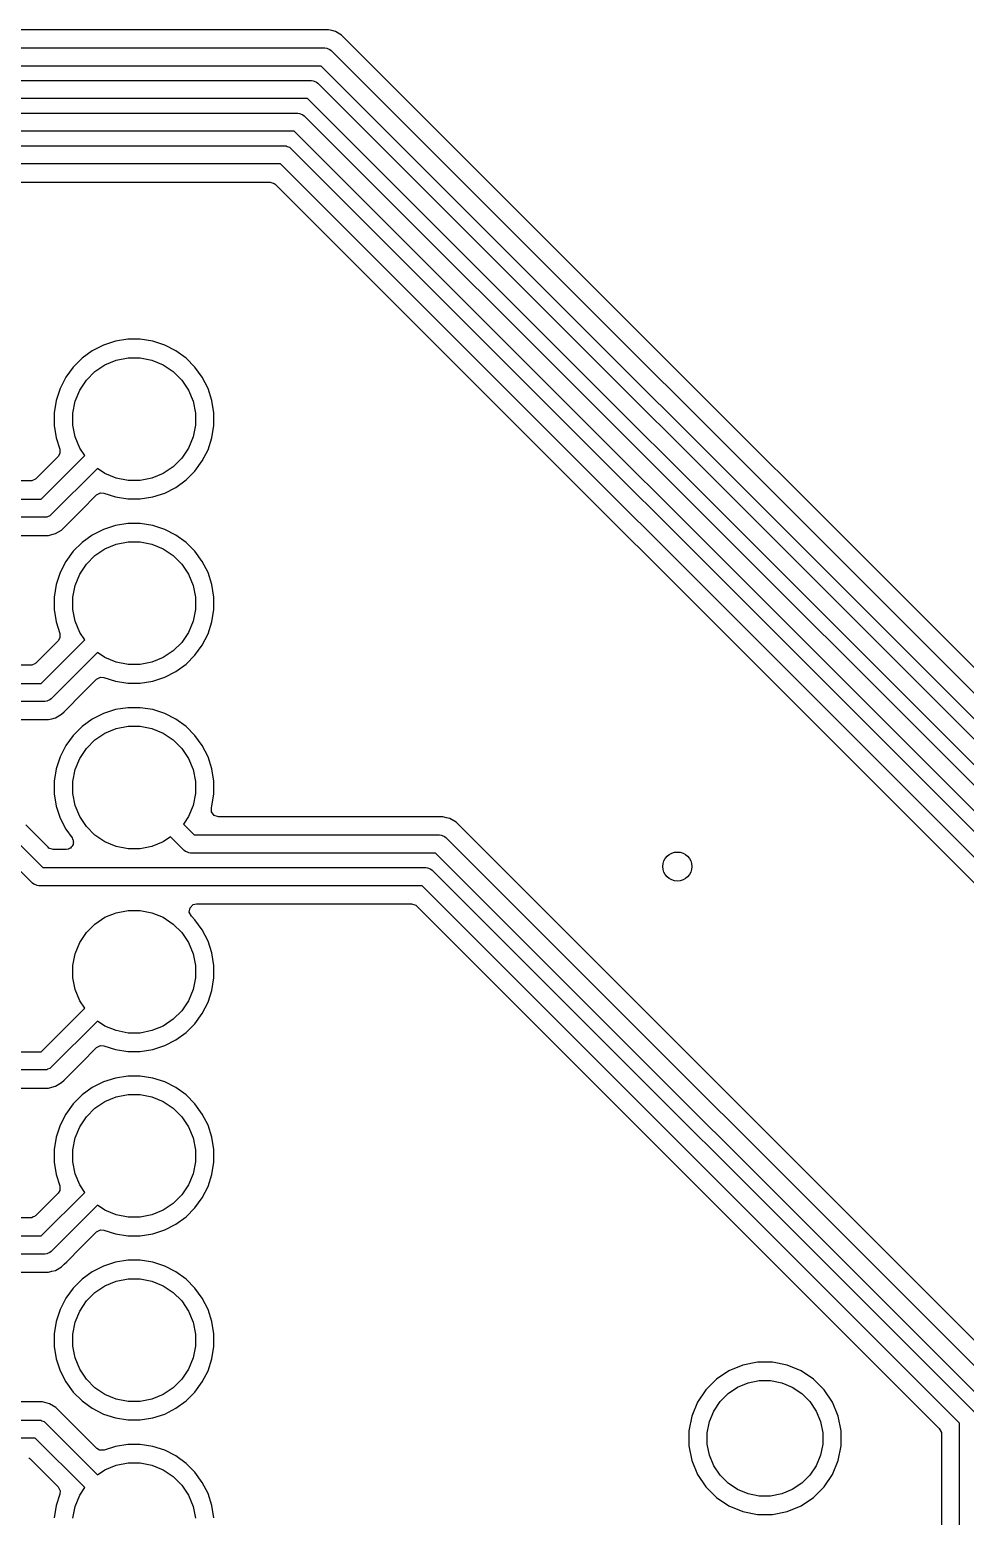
# Model space of a CAD drawing. Extents: x 0 to 130, y -140 to 0.
# Drawn here: x 43.57 to 56.47, y -69.96 to -49.46 of the extents above; entities that cross this region are included whole.
import ezdxf

# ---------------------------------------------------------------- set-up
doc = ezdxf.new("R2010")
doc.units = 0
doc.layers.add('BLACK', color=7, linetype='CONTINUOUS')

msp = doc.modelspace()

# ---------------------------------------------------------------- linework, layer by layer
at = {"layer": 'BLACK', "linetype": 'CONTINUOUS'}
for p, q in [((47.690623, -49.4605), (8.06104, -49.4605)), ((47.690624, -49.4605), (47.690623, -49.4605)), ((47.690626, -49.4605), (47.690624, -49.4605)), ((47.738372, -49.473294), (47.690626, -49.4605)), ((47.738373, -49.473294), (47.738372, -49.473294)), ((47.786122, -49.486088), (47.738373, -49.473294)), ((47.786129, -49.486091), (47.786122, -49.486088)), ((47.871751, -49.535525), (47.786129, -49.486091)), ((47.871751, -49.535526), (47.871751, -49.535525)), ((51.13361, -52.797385), (47.871751, -49.535526)), ((8.011604, -49.711), (47.641188, -49.711)), ((47.641188, -49.711), (47.665574, -49.713402)), ((47.665574, -49.713402), (47.665575, -49.713402)), ((47.665575, -49.713402), (47.678772, -49.718868)), ((47.678772, -49.718868), (47.710634, -49.732066)), ((47.710634, -49.732066), (47.710639, -49.732071)), ((47.710639, -49.732071), (47.729576, -49.747612)), ((47.729576, -49.747612), (61.916965, -63.935)), ((47.589412, -49.961), (8.063381, -49.961)), ((61.7768, -64.148389), (47.589412, -49.961)), ((8.198, -50.161), (47.454792, -50.161)), ((47.454792, -50.161), (47.479178, -50.163402)), ((47.479178, -50.163402), (47.479179, -50.163402)), ((47.479179, -50.163402), (47.492376, -50.168868)), ((47.492376, -50.168868), (47.524238, -50.182066)), ((47.524238, -50.182066), (47.524243, -50.182071)), ((47.524243, -50.182071), (47.54318, -50.197612)), ((47.54318, -50.197612), (61.730569, -64.385)), ((47.403016, -50.411), (8.249776, -50.411)), ((61.590404, -64.598389), (47.403016, -50.411)), ((10.542, -50.611), (47.268396, -50.611)), ((47.268396, -50.611), (47.292782, -50.613402)), ((47.292782, -50.613402), (47.292783, -50.613402)), ((47.292783, -50.613402), (47.30598, -50.618868)), ((47.30598, -50.618868), (47.337842, -50.632066)), ((47.337842, -50.632066), (47.337847, -50.632071)), ((47.337847, -50.632071), (47.356784, -50.647612)), ((47.356784, -50.647612), (57.954388, -61.245215)), ((47.21662, -50.861), (10.593776, -50.861)), ((57.741, -61.38538), (47.21662, -50.861)), ((28.38, -51.061), (47.082, -51.061)), ((47.082, -51.061), (47.106386, -51.063402)), ((47.106386, -51.063402), (47.106387, -51.063402)), ((47.106387, -51.063402), (47.119584, -51.068868)), ((47.119584, -51.068868), (47.151446, -51.082066)), ((47.151446, -51.082066), (47.151451, -51.082071)), ((47.151451, -51.082071), (47.170388, -51.097612)), ((47.170388, -51.097612), (57.504388, -61.431612)), ((47.030224, -51.311), (28.431776, -51.311)), ((57.291, -61.571776), (47.030224, -51.311)), ((28.576545, -51.5615), (46.885455, -51.5615)), ((46.885455, -51.5615), (46.943646, -51.580407)), ((46.943646, -51.580407), (46.955459, -51.590496)), ((46.955459, -51.590496), (57.011504, -61.646541)), ((56.596275, -58.260049), (51.13361, -52.797385)), ((44.433214, -53.888766), (44.293073, -53.990585)), ((44.587558, -53.810125), (44.433214, -53.888766)), ((44.587561, -53.810123), (44.587558, -53.810125)), ((44.752293, -53.756598), (44.587561, -53.810123)), ((44.752297, -53.756597), (44.752293, -53.756598)), ((44.923386, -53.7295), (44.752297, -53.756597)), ((44.923389, -53.7295), (44.923386, -53.7295)), ((45.096611, -53.7295), (44.923389, -53.7295)), ((45.096614, -53.7295), (45.096611, -53.7295)), ((45.267702, -53.756597), (45.096614, -53.7295)), ((45.267706, -53.756598), (45.267702, -53.756597)), ((45.432438, -53.810123), (45.267706, -53.756598)), ((45.432441, -53.810125), (45.432438, -53.810123)), ((45.586785, -53.888766), (45.432441, -53.810125)), ((45.586787, -53.888767), (45.586785, -53.888766)), ((45.586788, -53.888768), (45.586787, -53.888767)), ((45.726928, -53.990586), (45.586788, -53.888768)), ((44.170585, -54.113073), (44.068766, -54.253214)), ((44.293073, -53.990585), (44.170585, -54.113073)), ((44.470766, -54.172941), (44.609313, -54.080367)), ((44.609313, -54.080367), (44.763258, -54.016601)), ((44.763258, -54.016601), (44.926685, -53.984093)), ((44.926685, -53.984093), (45.093315, -53.984093)), ((45.093315, -53.984093), (45.256742, -54.016601)), ((45.256742, -54.016601), (45.410687, -54.080367)), ((45.410687, -54.080367), (45.549234, -54.172941)), ((45.849414, -54.113072), (45.726928, -53.990586)), ((45.951232, -54.253212), (45.849414, -54.113072)), ((44.068766, -54.253214), (43.990125, -54.407558)), ((44.260367, -54.429313), (44.352941, -54.290766)), ((44.352941, -54.290766), (44.470766, -54.172941)), ((45.549234, -54.172941), (45.667059, -54.290766)), ((45.667059, -54.290766), (45.759633, -54.429313)), ((46.029873, -54.407555), (45.951232, -54.253212)), ((43.990123, -54.407561), (43.936598, -54.572293)), ((43.990125, -54.407558), (43.990123, -54.407561)), ((44.196601, -54.583258), (44.260367, -54.429313)), ((45.759633, -54.429313), (45.823399, -54.583258)), ((46.029873, -54.407557), (46.029873, -54.407555)), ((46.029874, -54.407558), (46.029873, -54.407557)), ((46.029876, -54.407561), (46.029874, -54.407558)), ((46.083401, -54.572293), (46.029876, -54.407561)), ((43.936597, -54.572297), (43.9095, -54.743385)), ((43.936598, -54.572293), (43.936597, -54.572297)), ((44.164093, -54.746685), (44.196601, -54.583258)), ((45.823399, -54.583258), (45.855907, -54.746685)), ((46.083402, -54.572297), (46.083401, -54.572293)), ((46.1105, -54.743385), (46.083402, -54.572297)), ((43.9095, -54.743385), (43.9095, -54.916614)), ((43.9095, -54.916614), (43.936597, -55.087702)), ((44.164093, -54.913315), (44.164093, -54.746685)), ((44.196601, -55.076742), (44.164093, -54.913315)), ((45.855907, -54.913315), (45.823399, -55.076742)), ((45.855907, -54.746685), (45.855907, -54.913315)), ((46.083402, -55.087702), (46.1105, -54.916614)), ((46.1105, -54.916614), (46.1105, -54.743385)), ((43.936597, -55.087702), (43.936598, -55.087706)), ((43.936598, -55.087706), (43.98766, -55.244855)), ((44.260367, -55.230687), (44.196601, -55.076742)), ((45.823399, -55.076742), (45.759633, -55.230687)), ((46.029876, -55.252438), (46.083401, -55.087706)), ((46.083401, -55.087706), (46.083402, -55.087702)), ((43.96351, -55.345451), (43.65446, -55.654503)), ((43.729224, -55.934), (44.329328, -55.333895)), ((43.987661, -55.30604), (43.96351, -55.345451)), ((43.98766, -55.244855), (43.987661, -55.30604)), ((44.329328, -55.333895), (44.260367, -55.230687)), ((45.759633, -55.230687), (45.667059, -55.369234)), ((45.951232, -55.406788), (46.029873, -55.252445)), ((46.029873, -55.252445), (46.029874, -55.25244)), ((46.029874, -55.25244), (46.029876, -55.252438)), ((44.506104, -55.510671), (43.869388, -56.147388)), ((44.609313, -55.579633), (44.506104, -55.510671)), ((45.549234, -55.487059), (45.410687, -55.579633)), ((45.667059, -55.369234), (45.549234, -55.487059)), ((45.726928, -55.669414), (45.849414, -55.546928)), ((45.849414, -55.546928), (45.951232, -55.406788)), ((43.584456, -55.6835), (43.404487, -55.6835)), ((43.599943, -55.682281), (43.584456, -55.6835)), ((43.620596, -55.671757), (43.599943, -55.682281)), ((43.642647, -55.664593), (43.620596, -55.671757)), ((43.647343, -55.658129), (43.642647, -55.664593)), ((43.65446, -55.654503), (43.647343, -55.658129)), ((44.763258, -55.643399), (44.609313, -55.579633)), ((44.926685, -55.675907), (44.763258, -55.643399)), ((45.093315, -55.675907), (44.926685, -55.675907)), ((45.256742, -55.643399), (45.093315, -55.675907)), ((45.410687, -55.579633), (45.256742, -55.643399)), ((45.586788, -55.771232), (45.726928, -55.669414)), ((41.929299, -55.934), (43.729224, -55.934)), ((44.277606, -56.09343), (44.494547, -55.876488)), ((44.494547, -55.876488), (44.549062, -55.848712)), ((44.549062, -55.848712), (44.595142, -55.852339)), ((44.595142, -55.852339), (44.752293, -55.903401)), ((44.752293, -55.903401), (44.752297, -55.903402)), ((44.752297, -55.903402), (44.923386, -55.9305)), ((44.923386, -55.9305), (44.923389, -55.9305)), ((44.923389, -55.9305), (45.096614, -55.9305)), ((45.096614, -55.9305), (45.267702, -55.903402)), ((45.267702, -55.903402), (45.267706, -55.903401)), ((45.267706, -55.903401), (45.432438, -55.849876)), ((45.432438, -55.849876), (45.43244, -55.849874)), ((45.43244, -55.849874), (45.432445, -55.849873)), ((45.432445, -55.849873), (45.586788, -55.771232)), ((43.850446, -56.162934), (43.818584, -56.176131)), ((43.850451, -56.162928), (43.850446, -56.162934)), ((43.869388, -56.147388), (43.850451, -56.162928)), ((44.081476, -56.289562), (44.277606, -56.09343)), ((43.781, -56.184), (41.981076, -56.184)), ((43.805386, -56.181598), (43.781, -56.184)), ((43.805387, -56.181598), (43.805386, -56.181598)), ((43.818584, -56.176131), (43.805387, -56.181598)), ((43.925938, -56.40891), (44.011562, -56.359475)), ((44.011562, -56.359475), (44.063723, -56.307314)), ((44.063723, -56.307314), (44.081476, -56.289562)), ((44.587558, -56.350125), (44.433214, -56.428766)), ((44.587561, -56.350123), (44.587558, -56.350125)), ((44.752293, -56.296598), (44.587561, -56.350123)), ((44.752297, -56.296597), (44.752293, -56.296598)), ((44.923386, -56.2695), (44.752297, -56.296597)), ((44.923389, -56.2695), (44.923386, -56.2695)), ((45.096611, -56.2695), (44.923389, -56.2695)), ((45.096614, -56.2695), (45.096611, -56.2695)), ((45.267702, -56.296597), (45.096614, -56.2695)), ((45.267706, -56.296598), (45.267702, -56.296597)), ((45.432438, -56.350123), (45.267706, -56.296598)), ((45.432441, -56.350125), (45.432438, -56.350123)), ((45.586785, -56.428766), (45.432441, -56.350125)), ((43.329849, -56.4345), (43.830436, -56.4345)), ((43.830436, -56.4345), (43.878186, -56.421705)), ((43.878186, -56.421705), (43.878187, -56.421705)), ((43.878187, -56.421705), (43.925934, -56.408911)), ((43.925933, -56.408911), (43.925938, -56.40891)), ((43.925934, -56.408911), (43.925933, -56.408911)), ((44.293073, -56.530585), (44.170585, -56.653073)), ((44.433214, -56.428766), (44.293073, -56.530585)), ((44.609313, -56.620367), (44.763258, -56.556601)), ((44.763258, -56.556601), (44.926685, -56.524093)), ((44.926685, -56.524093), (45.093315, -56.524093)), ((45.093315, -56.524093), (45.256742, -56.556601)), ((45.256742, -56.556601), (45.410687, -56.620367)), ((45.586787, -56.428767), (45.586785, -56.428766)), ((45.586788, -56.428768), (45.586787, -56.428767)), ((45.726928, -56.530586), (45.586788, -56.428768)), ((45.849414, -56.653072), (45.726928, -56.530586)), ((44.170585, -56.653073), (44.068766, -56.793214)), ((44.352941, -56.830766), (44.470766, -56.712941)), ((44.470766, -56.712941), (44.609313, -56.620367)), ((45.410687, -56.620367), (45.549234, -56.712941)), ((45.549234, -56.712941), (45.667059, -56.830766)), ((45.951232, -56.793212), (45.849414, -56.653072)), ((43.990123, -56.947561), (43.936598, -57.112293)), ((43.990125, -56.947558), (43.990123, -56.947561)), ((44.068766, -56.793214), (43.990125, -56.947558)), ((44.196601, -57.123258), (44.260367, -56.969313)), ((44.260367, -56.969313), (44.352941, -56.830766)), ((45.667059, -56.830766), (45.759633, -56.969313)), ((45.759633, -56.969313), (45.823399, -57.123258)), ((46.029873, -56.947555), (45.951232, -56.793212)), ((46.029873, -56.947557), (46.029873, -56.947555)), ((46.029874, -56.947558), (46.029873, -56.947557)), ((46.029876, -56.947561), (46.029874, -56.947558)), ((46.083401, -57.112293), (46.029876, -56.947561)), ((43.936597, -57.112297), (43.9095, -57.283385)), ((43.936598, -57.112293), (43.936597, -57.112297)), ((44.164093, -57.286685), (44.196601, -57.123258)), ((45.823399, -57.123258), (45.855907, -57.286685)), ((46.083402, -57.112297), (46.083401, -57.112293)), ((46.1105, -57.283385), (46.083402, -57.112297)), ((43.9095, -57.283385), (43.9095, -57.456614)), ((44.164093, -57.453315), (44.164093, -57.286685)), ((45.855907, -57.286685), (45.855907, -57.453315)), ((46.1105, -57.456614), (46.1105, -57.283385)), ((43.9095, -57.456614), (43.936597, -57.627702)), ((44.196601, -57.616742), (44.164093, -57.453315)), ((45.855907, -57.453315), (45.823399, -57.616742)), ((46.083402, -57.627702), (46.1105, -57.456614)), ((43.936597, -57.627702), (43.936598, -57.627706)), ((43.936598, -57.627706), (43.98766, -57.784855)), ((43.98766, -57.784855), (43.987661, -57.84604)), ((44.260367, -57.770687), (44.196601, -57.616742)), ((44.329328, -57.873895), (44.260367, -57.770687)), ((45.759633, -57.770687), (45.667059, -57.909234)), ((45.823399, -57.616742), (45.759633, -57.770687)), ((45.951232, -57.946788), (46.029873, -57.792445)), ((46.029873, -57.792445), (46.029874, -57.79244)), ((46.029874, -57.79244), (46.029876, -57.792438)), ((46.029876, -57.792438), (46.083401, -57.627706)), ((46.083401, -57.627706), (46.083402, -57.627702)), ((43.96351, -57.885451), (43.65446, -58.194503)), ((43.729224, -58.474), (44.329328, -57.873895)), ((43.987661, -57.84604), (43.96351, -57.885451)), ((45.667059, -57.909234), (45.549234, -58.027059)), ((45.849414, -58.086928), (45.951232, -57.946788)), ((43.620596, -58.211757), (43.599943, -58.222281)), ((43.642647, -58.204593), (43.620596, -58.211757)), ((43.647343, -58.198129), (43.642647, -58.204593)), ((43.65446, -58.194503), (43.647343, -58.198129)), ((44.506104, -58.050671), (43.869388, -58.687388)), ((44.609313, -58.119633), (44.506104, -58.050671)), ((44.763258, -58.183399), (44.609313, -58.119633)), ((44.926685, -58.215907), (44.763258, -58.183399)), ((45.093315, -58.215907), (44.926685, -58.215907)), ((45.256742, -58.183399), (45.093315, -58.215907)), ((45.410687, -58.119633), (45.256742, -58.183399)), ((45.549234, -58.027059), (45.410687, -58.119633)), ((45.586788, -58.311232), (45.726928, -58.209414)), ((45.726928, -58.209414), (45.849414, -58.086928)), ((43.584456, -58.2235), (43.404487, -58.2235)), ((43.599943, -58.222281), (43.584456, -58.2235)), ((44.277606, -58.63343), (44.494547, -58.416488)), ((44.494547, -58.416488), (44.549062, -58.388712)), ((44.549062, -58.388712), (44.595142, -58.392339)), ((44.595142, -58.392339), (44.752293, -58.443401)), ((45.267706, -58.443401), (45.432438, -58.389876)), ((45.432438, -58.389876), (45.43244, -58.389874)), ((45.43244, -58.389874), (45.432445, -58.389873)), ((45.432445, -58.389873), (45.586788, -58.311232)), ((40.662091, -58.474), (43.729224, -58.474)), ((44.752293, -58.443401), (44.752297, -58.443402)), ((44.752297, -58.443402), (44.923386, -58.4705)), ((44.923386, -58.4705), (44.923389, -58.4705)), ((44.923389, -58.4705), (45.096614, -58.4705)), ((45.096614, -58.4705), (45.267702, -58.443402)), ((45.267702, -58.443402), (45.267706, -58.443401)), ((43.781, -58.724), (40.713868, -58.724)), ((43.805386, -58.721598), (43.781, -58.724)), ((43.805387, -58.721598), (43.805386, -58.721598)), ((43.818584, -58.716131), (43.805387, -58.721598)), ((43.850446, -58.702934), (43.818584, -58.716131)), ((43.850451, -58.702928), (43.850446, -58.702934)), ((43.869388, -58.687388), (43.850451, -58.702928)), ((44.046518, -58.864518), (44.081476, -58.829562)), ((44.081476, -58.829562), (44.277606, -58.63343)), ((44.923386, -58.8095), (44.752297, -58.836597)), ((44.923389, -58.8095), (44.923386, -58.8095)), ((45.096611, -58.8095), (44.923389, -58.8095)), ((45.096614, -58.8095), (45.096611, -58.8095)), ((45.267702, -58.836597), (45.096614, -58.8095)), ((43.329849, -58.9745), (43.830436, -58.9745)), ((43.830436, -58.9745), (43.878186, -58.961705)), ((43.878186, -58.961705), (43.878187, -58.961705)), ((43.878187, -58.961705), (43.925934, -58.948911)), ((43.925933, -58.948911), (43.925938, -58.94891)), ((43.925934, -58.948911), (43.925933, -58.948911)), ((43.925938, -58.94891), (44.011562, -58.899475)), ((44.011562, -58.899475), (44.046518, -58.864518)), ((44.433214, -58.968766), (44.293073, -59.070585)), ((44.587558, -58.890125), (44.433214, -58.968766)), ((44.587561, -58.890123), (44.587558, -58.890125)), ((44.752293, -58.836598), (44.587561, -58.890123)), ((44.752297, -58.836597), (44.752293, -58.836598)), ((45.267706, -58.836598), (45.267702, -58.836597)), ((45.432438, -58.890123), (45.267706, -58.836598)), ((45.432441, -58.890125), (45.432438, -58.890123)), ((45.586785, -58.968766), (45.432441, -58.890125)), ((45.586787, -58.968767), (45.586785, -58.968766)), ((45.586788, -58.968768), (45.586787, -58.968767)), ((45.726928, -59.070586), (45.586788, -58.968768)), ((44.170585, -59.193073), (44.068766, -59.333214)), ((44.293073, -59.070585), (44.170585, -59.193073)), ((44.470766, -59.252941), (44.609313, -59.160367)), ((44.609313, -59.160367), (44.763258, -59.096601)), ((44.763258, -59.096601), (44.926685, -59.064093)), ((44.926685, -59.064093), (45.093315, -59.064093)), ((45.093315, -59.064093), (45.256742, -59.096601)), ((45.256742, -59.096601), (45.410687, -59.160367)), ((45.410687, -59.160367), (45.549234, -59.252941)), ((45.849414, -59.193072), (45.726928, -59.070586)), ((45.951232, -59.333212), (45.849414, -59.193072)), ((44.068766, -59.333214), (43.990125, -59.487558)), ((44.260367, -59.509313), (44.352941, -59.370766)), ((44.352941, -59.370766), (44.470766, -59.252941)), ((45.549234, -59.252941), (45.667059, -59.370766)), ((45.667059, -59.370766), (45.759633, -59.509313)), ((46.029873, -59.487555), (45.951232, -59.333212)), ((43.936597, -59.652297), (43.9095, -59.823385)), ((43.936598, -59.652293), (43.936597, -59.652297)), ((43.990123, -59.487561), (43.936598, -59.652293)), ((43.990125, -59.487558), (43.990123, -59.487561)), ((44.196601, -59.663258), (44.260367, -59.509313)), ((45.759633, -59.509313), (45.823399, -59.663258)), ((46.029873, -59.487557), (46.029873, -59.487555)), ((46.029874, -59.487558), (46.029873, -59.487557)), ((46.029876, -59.487561), (46.029874, -59.487558)), ((46.083401, -59.652293), (46.029876, -59.487561)), ((46.083402, -59.652297), (46.083401, -59.652293)), ((46.1105, -59.823385), (46.083402, -59.652297)), ((43.9095, -59.823385), (43.9095, -59.996614)), ((44.164093, -59.826685), (44.196601, -59.663258)), ((44.164093, -59.993315), (44.164093, -59.826685)), ((45.823399, -59.663258), (45.855907, -59.826685)), ((45.855907, -59.826685), (45.855907, -59.993315)), ((46.1105, -59.996614), (46.1105, -59.823385)), ((43.9095, -59.996614), (43.936597, -60.167702)), ((44.196601, -60.156742), (44.164093, -59.993315)), ((45.855907, -59.993315), (45.823399, -60.156742)), ((46.083402, -60.167702), (46.1105, -59.996614)), ((43.936597, -60.167702), (43.936598, -60.167706)), ((43.936598, -60.167706), (43.990123, -60.332438)), ((44.260367, -60.310687), (44.196601, -60.156742)), ((45.823399, -60.156742), (45.759633, -60.310687)), ((46.078136, -60.245093), (46.078136, -60.183907)), ((46.078136, -60.183907), (46.078137, -60.183907)), ((46.1141, -60.294593), (46.078136, -60.245093)), ((46.078137, -60.183907), (46.083402, -60.167702)), ((43.150671, -60.413895), (43.750777, -61.014)), ((43.825541, -60.734504), (43.516489, -60.425452)), ((43.990123, -60.332438), (43.990125, -60.332441)), ((43.990125, -60.332441), (43.990126, -60.332444)), ((43.990126, -60.332444), (43.990127, -60.332445)), ((43.990127, -60.332445), (44.068768, -60.486788)), ((44.352941, -60.449234), (44.260367, -60.310687)), ((44.470766, -60.567059), (44.352941, -60.449234)), ((45.759633, -60.310687), (45.690671, -60.413894)), ((45.690671, -60.413894), (45.840777, -60.564)), ((46.172291, -60.3135), (46.1141, -60.294593)), ((49.268435, -60.3135), (46.172291, -60.3135)), ((49.268436, -60.3135), (49.268435, -60.3135)), ((49.268438, -60.3135), (49.268436, -60.3135)), ((49.316184, -60.326294), (49.268438, -60.3135)), ((49.316185, -60.326294), (49.316184, -60.326294)), ((49.363934, -60.339088), (49.316185, -60.326294)), ((49.363941, -60.339091), (49.363934, -60.339088)), ((49.449563, -60.388525), (49.363941, -60.339091)), ((49.449563, -60.388526), (49.449563, -60.388525)), ((56.871496, -67.810459), (49.449563, -60.388526)), ((43.610611, -61.227388), (42.973895, -60.590671)), ((44.068768, -60.486788), (44.155606, -60.60631)), ((44.155606, -60.60631), (44.160451, -60.621221)), ((44.160451, -60.621221), (44.169668, -60.633907)), ((44.169668, -60.633907), (44.169668, -60.649588)), ((44.169668, -60.649588), (44.174513, -60.6645)), ((44.174513, -60.6645), (44.169668, -60.679411)), ((44.609313, -60.659633), (44.470766, -60.567059)), ((44.763258, -60.723399), (44.609313, -60.659633)), ((45.410687, -60.659633), (45.256742, -60.723399)), ((45.513894, -60.590671), (45.410687, -60.659633)), ((45.700611, -60.777388), (45.513894, -60.590671)), ((45.840777, -60.564), (49.219, -60.564)), ((49.219, -60.564), (49.243386, -60.566402)), ((49.243386, -60.566402), (49.243387, -60.566402)), ((49.243387, -60.566402), (49.256584, -60.571868)), ((49.256584, -60.571868), (49.288446, -60.585066)), ((49.288446, -60.585066), (49.288451, -60.585071)), ((49.288451, -60.585071), (49.307388, -60.600612)), ((49.307388, -60.600612), (57.054388, -68.347611)), ((43.837354, -60.744593), (43.825541, -60.734504)), ((43.895545, -60.7635), (43.837354, -60.744593)), ((44.075513, -60.7635), (43.895545, -60.7635)), ((44.106106, -60.758655), (44.075513, -60.7635)), ((44.118791, -60.749438), (44.106106, -60.758655)), ((44.133704, -60.744593), (44.118791, -60.749438)), ((44.14292, -60.731907), (44.133704, -60.744593)), ((44.155606, -60.722691), (44.14292, -60.731907)), ((44.160451, -60.707778), (44.155606, -60.722691)), ((44.169668, -60.695093), (44.160451, -60.707778)), ((44.169668, -60.679411), (44.169668, -60.695093)), ((44.926685, -60.755907), (44.763258, -60.723399)), ((45.093315, -60.755907), (44.926685, -60.755907)), ((45.256742, -60.723399), (45.093315, -60.755907)), ((45.719553, -60.792933), (45.700611, -60.777388)), ((45.719554, -60.792934), (45.719553, -60.792933)), ((45.745949, -60.803866), (45.719554, -60.792934)), ((45.764613, -60.811598), (45.745949, -60.803866)), ((45.764614, -60.811598), (45.764613, -60.811598)), ((45.789, -60.814), (45.764614, -60.811598)), ((49.167224, -60.814), (45.789, -60.814)), ((56.841, -68.487776), (49.167224, -60.814)), ((43.750777, -61.014), (49.032604, -61.014)), ((49.032604, -61.014), (49.05699, -61.016402)), ((49.05699, -61.016402), (49.056991, -61.016402)), ((49.056991, -61.016402), (49.070188, -61.021868)), ((49.070188, -61.021868), (49.10205, -61.035066)), ((49.10205, -61.035066), (49.102055, -61.035071)), ((49.102055, -61.035071), (49.120992, -61.050612)), ((49.120992, -61.050612), (56.604388, -68.534008)), ((43.629553, -61.242933), (43.610611, -61.227388)), ((43.629554, -61.242934), (43.629553, -61.242933)), ((43.655949, -61.253866), (43.629554, -61.242934)), ((43.674613, -61.261598), (43.655949, -61.253866)), ((43.674614, -61.261598), (43.674613, -61.261598)), ((43.699, -61.264), (43.674614, -61.261598)), ((48.980828, -61.264), (43.699, -61.264)), ((56.391, -68.674172), (48.980828, -61.264)), ((44.470766, -61.792941), (44.609313, -61.700367)), ((44.609313, -61.700367), (44.763258, -61.636601)), ((44.763258, -61.636601), (44.926685, -61.604093)), ((44.926685, -61.604093), (45.093315, -61.604093)), ((45.093315, -61.604093), (45.256742, -61.636601)), ((45.256742, -61.636601), (45.410687, -61.700367)), ((45.410687, -61.700367), (45.549234, -61.792941)), ((45.772068, -61.628987), (45.781639, -61.568555)), ((45.799843, -61.683501), (45.772068, -61.628987)), ((45.781639, -61.568555), (45.824904, -61.52529)), ((45.849414, -61.733072), (45.799843, -61.683501)), ((45.824904, -61.52529), (45.869849, -61.5145)), ((45.869849, -61.5145), (48.836059, -61.5145)), ((48.836059, -61.5145), (48.89425, -61.533407)), ((48.89425, -61.533407), (48.906063, -61.543496)), ((48.906063, -61.543496), (56.111504, -68.748937)), ((44.352941, -61.910766), (44.470766, -61.792941)), ((45.549234, -61.792941), (45.667059, -61.910766)), ((45.951232, -61.873212), (45.849414, -61.733072)), ((46.029873, -62.027555), (45.951232, -61.873212)), ((44.196601, -62.203258), (44.260367, -62.049313)), ((44.260367, -62.049313), (44.352941, -61.910766)), ((45.667059, -61.910766), (45.759633, -62.049313)), ((45.759633, -62.049313), (45.823399, -62.203258)), ((46.029873, -62.027557), (46.029873, -62.027555)), ((46.029874, -62.027558), (46.029873, -62.027557)), ((46.029876, -62.027561), (46.029874, -62.027558)), ((46.083401, -62.192293), (46.029876, -62.027561)), ((44.164093, -62.366685), (44.196601, -62.203258)), ((45.823399, -62.203258), (45.855907, -62.366685)), ((46.083402, -62.192297), (46.083401, -62.192293)), ((46.1105, -62.363385), (46.083402, -62.192297)), ((44.164093, -62.533315), (44.164093, -62.366685)), ((45.855907, -62.366685), (45.855907, -62.533315)), ((46.1105, -62.536614), (46.1105, -62.363385)), ((44.196601, -62.696742), (44.164093, -62.533315)), ((44.260367, -62.850687), (44.196601, -62.696742)), ((45.823399, -62.696742), (45.759633, -62.850687)), ((45.855907, -62.533315), (45.823399, -62.696742)), ((46.029876, -62.872438), (46.083401, -62.707706)), ((46.083401, -62.707706), (46.083402, -62.707702)), ((46.083402, -62.707702), (46.1105, -62.536614)), ((44.329328, -62.953895), (44.260367, -62.850687)), ((45.759633, -62.850687), (45.667059, -62.989234)), ((45.951232, -63.026788), (46.029873, -62.872445)), ((46.029873, -62.872445), (46.029874, -62.87244)), ((46.029874, -62.87244), (46.029876, -62.872438)), ((43.729224, -63.554), (44.329328, -62.953895)), ((44.506104, -63.130671), (43.869388, -63.767388)), ((44.609313, -63.199633), (44.506104, -63.130671)), ((45.549234, -63.107059), (45.410687, -63.199633)), ((45.667059, -62.989234), (45.549234, -63.107059)), ((45.849414, -63.166928), (45.951232, -63.026788)), ((44.763258, -63.263399), (44.609313, -63.199633)), ((44.926685, -63.295907), (44.763258, -63.263399)), ((45.093315, -63.295907), (44.926685, -63.295907)), ((45.256742, -63.263399), (45.093315, -63.295907)), ((45.410687, -63.199633), (45.256742, -63.263399)), ((45.586788, -63.391232), (45.726928, -63.289414)), ((45.726928, -63.289414), (45.849414, -63.166928)), ((44.280949, -63.710088), (44.494547, -63.496488)), ((44.494547, -63.496488), (44.549062, -63.468712)), ((44.549062, -63.468712), (44.595142, -63.472339)), ((44.595142, -63.472339), (44.752293, -63.523401)), ((44.752293, -63.523401), (44.752297, -63.523402)), ((44.752297, -63.523402), (44.923386, -63.5505)), ((45.096614, -63.5505), (45.267702, -63.523402)), ((45.267702, -63.523402), (45.267706, -63.523401)), ((45.267706, -63.523401), (45.432438, -63.469876)), ((45.432438, -63.469876), (45.43244, -63.469874)), ((45.43244, -63.469874), (45.432445, -63.469873)), ((45.432445, -63.469873), (45.586788, -63.391232)), ((36.854883, -63.554), (43.729224, -63.554)), ((44.081476, -63.909562), (44.280949, -63.710088)), ((44.923386, -63.5505), (44.923389, -63.5505)), ((44.923389, -63.5505), (45.096614, -63.5505)), ((43.781, -63.804), (36.90666, -63.804)), ((43.805386, -63.801598), (43.781, -63.804)), ((43.805387, -63.801598), (43.805386, -63.801598)), ((43.818584, -63.796131), (43.805387, -63.801598)), ((43.850446, -63.782934), (43.818584, -63.796131)), ((43.850451, -63.782928), (43.850446, -63.782934)), ((43.869388, -63.767388), (43.850451, -63.782928)), ((44.011562, -63.979475), (44.046518, -63.944518)), ((44.046518, -63.944518), (44.081476, -63.909562)), ((44.752293, -63.916598), (44.587561, -63.970123)), ((44.752297, -63.916597), (44.752293, -63.916598)), ((44.923386, -63.8895), (44.752297, -63.916597)), ((44.923389, -63.8895), (44.923386, -63.8895)), ((45.096611, -63.8895), (44.923389, -63.8895)), ((45.096614, -63.8895), (45.096611, -63.8895)), ((45.267702, -63.916597), (45.096614, -63.8895)), ((45.267706, -63.916598), (45.267702, -63.916597)), ((45.432438, -63.970123), (45.267706, -63.916598)), ((43.329849, -64.0545), (43.830436, -64.0545)), ((43.830436, -64.0545), (43.878186, -64.041705)), ((43.878186, -64.041705), (43.878187, -64.041705)), ((43.878187, -64.041705), (43.925934, -64.028911)), ((43.925933, -64.028911), (43.925938, -64.02891)), ((43.925934, -64.028911), (43.925933, -64.028911)), ((43.925938, -64.02891), (44.011562, -63.979475)), ((44.293073, -64.150585), (44.170585, -64.273073)), ((44.433214, -64.048766), (44.293073, -64.150585)), ((44.587558, -63.970125), (44.433214, -64.048766)), ((44.587561, -63.970123), (44.587558, -63.970125)), ((44.763258, -64.176601), (44.926685, -64.144093)), ((44.926685, -64.144093), (45.093315, -64.144093)), ((45.093315, -64.144093), (45.256742, -64.176601)), ((45.432441, -63.970125), (45.432438, -63.970123)), ((45.586785, -64.048766), (45.432441, -63.970125)), ((45.586787, -64.048767), (45.586785, -64.048766)), ((45.586788, -64.048768), (45.586787, -64.048767)), ((45.726928, -64.150586), (45.586788, -64.048768)), ((45.849414, -64.273072), (45.726928, -64.150586)), ((44.170585, -64.273073), (44.068766, -64.413214)), ((44.352941, -64.450766), (44.470766, -64.332941)), ((44.470766, -64.332941), (44.609313, -64.240367)), ((44.609313, -64.240367), (44.763258, -64.176601)), ((45.256742, -64.176601), (45.410687, -64.240367)), ((45.410687, -64.240367), (45.549234, -64.332941)), ((45.549234, -64.332941), (45.667059, -64.450766)), ((45.951232, -64.413212), (45.849414, -64.273072)), ((43.990123, -64.567561), (43.936598, -64.732293)), ((43.990125, -64.567558), (43.990123, -64.567561)), ((44.068766, -64.413214), (43.990125, -64.567558)), ((44.260367, -64.589313), (44.352941, -64.450766)), ((45.667059, -64.450766), (45.759633, -64.589313)), ((46.029873, -64.567555), (45.951232, -64.413212)), ((46.029873, -64.567557), (46.029873, -64.567555)), ((46.029874, -64.567558), (46.029873, -64.567557)), ((46.029876, -64.567561), (46.029874, -64.567558)), ((46.083401, -64.732293), (46.029876, -64.567561)), ((43.936597, -64.732297), (43.9095, -64.903385)), ((43.936598, -64.732293), (43.936597, -64.732297)), ((44.164093, -64.906685), (44.196601, -64.743258)), ((44.196601, -64.743258), (44.260367, -64.589313)), ((45.759633, -64.589313), (45.823399, -64.743258)), ((45.823399, -64.743258), (45.855907, -64.906685)), ((46.083402, -64.732297), (46.083401, -64.732293)), ((46.1105, -64.903385), (46.083402, -64.732297)), ((43.9095, -64.903385), (43.9095, -65.076614)), ((44.164093, -65.073315), (44.164093, -64.906685)), ((45.855907, -64.906685), (45.855907, -65.073315)), ((46.1105, -65.076614), (46.1105, -64.903385)), ((43.9095, -65.076614), (43.936597, -65.247702)), ((44.196601, -65.236742), (44.164093, -65.073315)), ((45.855907, -65.073315), (45.823399, -65.236742)), ((46.083402, -65.247702), (46.1105, -65.076614)), ((43.936597, -65.247702), (43.936598, -65.247706)), ((43.936598, -65.247706), (43.98766, -65.404855)), ((44.260367, -65.390687), (44.196601, -65.236742)), ((44.329328, -65.493895), (44.260367, -65.390687)), ((45.759633, -65.390687), (45.667059, -65.529234)), ((45.823399, -65.236742), (45.759633, -65.390687)), ((46.029876, -65.412438), (46.083401, -65.247706)), ((46.083401, -65.247706), (46.083402, -65.247702)), ((43.96351, -65.505451), (43.65446, -65.814503)), ((43.729224, -66.094), (44.329328, -65.493895)), ((43.987661, -65.46604), (43.96351, -65.505451)), ((43.98766, -65.404855), (43.987661, -65.46604)), ((45.667059, -65.529234), (45.549234, -65.647059)), ((45.849414, -65.706928), (45.951232, -65.566788)), ((45.951232, -65.566788), (46.029873, -65.412445)), ((46.029873, -65.412445), (46.029874, -65.41244)), ((46.029874, -65.41244), (46.029876, -65.412438)), ((44.506104, -65.670671), (43.869388, -66.307388)), ((44.609313, -65.739633), (44.506104, -65.670671)), ((44.763258, -65.803399), (44.609313, -65.739633)), ((45.410687, -65.739633), (45.256742, -65.803399)), ((45.549234, -65.647059), (45.410687, -65.739633)), ((45.726928, -65.829414), (45.849414, -65.706928)), ((43.584456, -65.8435), (43.404487, -65.8435)), ((43.599943, -65.842281), (43.584456, -65.8435)), ((43.620596, -65.831757), (43.599943, -65.842281)), ((43.642647, -65.824593), (43.620596, -65.831757)), ((43.647343, -65.818129), (43.642647, -65.824593)), ((43.65446, -65.814503), (43.647343, -65.818129)), ((44.926685, -65.835907), (44.763258, -65.803399)), ((45.093315, -65.835907), (44.926685, -65.835907)), ((45.256742, -65.803399), (45.093315, -65.835907)), ((45.432445, -66.009873), (45.586788, -65.931232)), ((45.586788, -65.931232), (45.726928, -65.829414)), ((35.587675, -66.094), (43.729224, -66.094)), ((44.277606, -66.25343), (44.494547, -66.036488)), ((44.494547, -66.036488), (44.549062, -66.008712)), ((44.549062, -66.008712), (44.595142, -66.012339)), ((44.595142, -66.012339), (44.752293, -66.063401)), ((44.752293, -66.063401), (44.752297, -66.063402)), ((44.752297, -66.063402), (44.923386, -66.0905)), ((44.923386, -66.0905), (44.923389, -66.0905)), ((44.923389, -66.0905), (45.096614, -66.0905)), ((45.096614, -66.0905), (45.267702, -66.063402)), ((45.267702, -66.063402), (45.267706, -66.063401)), ((45.267706, -66.063401), (45.432438, -66.009876)), ((45.432438, -66.009876), (45.43244, -66.009874)), ((45.43244, -66.009874), (45.432445, -66.009873)), ((43.781, -66.344), (35.639452, -66.344)), ((43.805386, -66.341598), (43.781, -66.344)), ((43.805387, -66.341598), (43.805386, -66.341598)), ((43.818584, -66.336131), (43.805387, -66.341598)), ((43.850446, -66.322934), (43.818584, -66.336131)), ((43.850451, -66.322928), (43.850446, -66.322934)), ((43.869388, -66.307388), (43.850451, -66.322928)), ((44.081476, -66.449562), (44.277606, -66.25343)), ((43.329849, -66.5945), (43.830436, -66.5945)), ((43.830436, -66.5945), (43.878186, -66.581705)), ((43.878186, -66.581705), (43.878187, -66.581705)), ((43.878187, -66.581705), (43.925934, -66.568911)), ((43.925933, -66.568911), (43.925938, -66.56891)), ((43.925934, -66.568911), (43.925933, -66.568911)), ((43.925938, -66.56891), (44.011562, -66.519475)), ((44.011562, -66.519475), (44.046518, -66.484518)), ((44.046518, -66.484518), (44.081476, -66.449562)), ((44.433214, -66.588766), (44.293073, -66.690585)), ((44.587558, -66.510125), (44.433214, -66.588766)), ((44.587561, -66.510123), (44.587558, -66.510125)), ((44.752293, -66.456598), (44.587561, -66.510123)), ((44.752297, -66.456597), (44.752293, -66.456598)), ((44.923386, -66.4295), (44.752297, -66.456597)), ((44.923389, -66.4295), (44.923386, -66.4295)), ((45.096611, -66.4295), (44.923389, -66.4295)), ((45.096614, -66.4295), (45.096611, -66.4295)), ((45.267702, -66.456597), (45.096614, -66.4295)), ((45.267706, -66.456598), (45.267702, -66.456597)), ((45.432438, -66.510123), (45.267706, -66.456598)), ((45.432441, -66.510125), (45.432438, -66.510123)), ((45.586785, -66.588766), (45.432441, -66.510125)), ((45.586787, -66.588767), (45.586785, -66.588766)), ((45.586788, -66.588768), (45.586787, -66.588767)), ((45.726928, -66.690586), (45.586788, -66.588768)), ((44.170585, -66.813073), (44.068766, -66.953214)), ((44.293073, -66.690585), (44.170585, -66.813073)), ((44.470766, -66.872941), (44.609313, -66.780367)), ((44.609313, -66.780367), (44.763258, -66.716601)), ((44.763258, -66.716601), (44.926685, -66.684093)), ((44.926685, -66.684093), (45.093315, -66.684093)), ((45.093315, -66.684093), (45.256742, -66.716601)), ((45.256742, -66.716601), (45.410687, -66.780367)), ((45.410687, -66.780367), (45.549234, -66.872941)), ((45.849414, -66.813072), (45.726928, -66.690586)), ((45.951232, -66.953212), (45.849414, -66.813072)), ((44.068766, -66.953214), (43.990125, -67.107558)), ((44.260367, -67.129313), (44.352941, -66.990766)), ((44.352941, -66.990766), (44.470766, -66.872941)), ((45.549234, -66.872941), (45.667059, -66.990766)), ((45.667059, -66.990766), (45.759633, -67.129313)), ((46.029873, -67.107555), (45.951232, -66.953212)), ((43.990123, -67.107561), (43.936598, -67.272293)), ((43.990125, -67.107558), (43.990123, -67.107561)), ((44.196601, -67.283258), (44.260367, -67.129313)), ((45.759633, -67.129313), (45.823399, -67.283258)), ((46.029873, -67.107557), (46.029873, -67.107555)), ((46.029874, -67.107558), (46.029873, -67.107557)), ((46.029876, -67.107561), (46.029874, -67.107558)), ((46.083401, -67.272293), (46.029876, -67.107561)), ((43.936597, -67.272297), (43.9095, -67.443385)), ((43.936598, -67.272293), (43.936597, -67.272297)), ((44.164093, -67.446685), (44.196601, -67.283258)), ((45.823399, -67.283258), (45.855907, -67.446685)), ((46.083402, -67.272297), (46.083401, -67.272293)), ((46.1105, -67.443385), (46.083402, -67.272297)), ((43.9095, -67.443385), (43.9095, -67.616614)), ((43.9095, -67.616614), (43.936597, -67.787702)), ((44.164093, -67.613315), (44.164093, -67.446685)), ((44.196601, -67.776742), (44.164093, -67.613315)), ((45.855907, -67.613315), (45.823399, -67.776742)), ((45.855907, -67.446685), (45.855907, -67.613315)), ((46.083402, -67.787702), (46.1105, -67.616614)), ((46.1105, -67.616614), (46.1105, -67.443385)), ((43.936597, -67.787702), (43.936598, -67.787706)), ((43.936598, -67.787706), (43.990123, -67.952438)), ((44.260367, -67.930687), (44.196601, -67.776742)), ((45.823399, -67.776742), (45.759633, -67.930687)), ((46.029876, -67.952438), (46.083401, -67.787706)), ((46.083401, -67.787706), (46.083402, -67.787702)), ((53.604132, -67.8355), (53.401181, -67.875869)), ((53.604135, -67.8355), (53.604132, -67.8355)), ((53.811065, -67.8355), (53.604135, -67.8355)), ((53.811067, -67.8355), (53.811065, -67.8355)), ((54.014018, -67.875869), (53.811067, -67.8355)), ((43.990123, -67.952438), (43.990125, -67.952441)), ((43.990125, -67.952441), (43.990126, -67.952444)), ((43.990126, -67.952444), (43.990127, -67.952445)), ((43.990127, -67.952445), (44.068768, -68.106788)), ((44.352941, -68.069234), (44.260367, -67.930687)), ((45.759633, -67.930687), (45.667059, -68.069234)), ((45.951232, -68.106788), (46.029873, -67.952445)), ((46.029873, -67.952445), (46.029874, -67.95244)), ((46.029874, -67.95244), (46.029876, -67.952438)), ((53.210002, -67.955058), (53.037948, -68.07002)), ((53.401181, -67.875869), (53.210002, -67.955058)), ((54.205197, -67.955058), (54.014018, -67.875869)), ((54.377251, -68.07002), (54.205197, -67.955058)), ((44.068768, -68.106788), (44.170586, -68.246928)), ((44.170586, -68.246928), (44.293072, -68.369414)), ((44.470766, -68.187059), (44.352941, -68.069234)), ((44.609313, -68.279633), (44.470766, -68.187059)), ((45.549234, -68.187059), (45.410687, -68.279633)), ((45.667059, -68.069234), (45.549234, -68.187059)), ((45.726928, -68.369414), (45.849414, -68.246928)), ((45.849414, -68.246928), (45.951232, -68.106788)), ((52.89162, -68.216348), (52.776658, -68.388402)), ((53.037948, -68.07002), (52.89162, -68.216348)), ((53.200085, -68.267592), (53.330483, -68.180463)), ((53.330483, -68.180463), (53.475372, -68.120448)), ((53.475372, -68.120448), (53.629186, -68.089852)), ((53.629186, -68.089852), (53.786014, -68.089852)), ((53.786014, -68.089852), (53.939828, -68.120448)), ((53.939828, -68.120448), (54.084717, -68.180463)), ((54.084717, -68.180463), (54.215115, -68.267592)), ((54.377255, -68.070023), (54.377251, -68.07002)), ((54.523577, -68.216345), (54.377255, -68.070023)), ((54.638541, -68.388402), (54.523577, -68.216345)), ((43.749435, -68.3835), (43.404487, -68.3835)), ((43.749436, -68.3835), (43.749435, -68.3835)), ((43.749438, -68.3835), (43.749436, -68.3835)), ((43.780532, -68.391832), (43.749438, -68.3835)), ((43.780533, -68.391832), (43.780532, -68.391832)), ((43.844937, -68.409089), (43.780533, -68.391832)), ((43.844941, -68.409091), (43.844937, -68.409089)), ((43.930563, -68.458525), (43.844941, -68.409091)), ((43.930571, -68.458533), (43.930563, -68.458525)), ((44.254571, -68.782532), (43.930571, -68.458533)), ((44.293072, -68.369414), (44.433212, -68.471232)), ((44.763258, -68.343399), (44.609313, -68.279633)), ((44.926685, -68.375907), (44.763258, -68.343399)), ((45.093315, -68.375907), (44.926685, -68.375907)), ((45.256742, -68.343399), (45.093315, -68.375907)), ((45.410687, -68.279633), (45.256742, -68.343399)), ((45.586788, -68.471232), (45.726928, -68.369414)), ((52.776658, -68.388402), (52.697469, -68.579581)), ((53.002063, -68.508883), (53.089192, -68.378485)), ((53.089192, -68.378485), (53.200085, -68.267592)), ((54.215115, -68.267592), (54.326008, -68.378485)), ((54.326008, -68.378485), (54.413137, -68.508883)), ((54.71773, -68.57958), (54.638541, -68.388402)), ((34.320466, -68.634), (43.7, -68.634)), ((43.7, -68.634), (43.724386, -68.636402)), ((43.724386, -68.636402), (43.724387, -68.636402)), ((43.724387, -68.636402), (43.737584, -68.641868)), ((43.737584, -68.641868), (43.769446, -68.655066)), ((43.769446, -68.655066), (43.769451, -68.655071)), ((43.769451, -68.655071), (43.788388, -68.670612)), ((43.788388, -68.670612), (44.506704, -69.388927)), ((44.433212, -68.471232), (44.587555, -68.549873)), ((44.587555, -68.549873), (44.587557, -68.549873)), ((44.587557, -68.549873), (44.587558, -68.549874)), ((44.587558, -68.549874), (44.587561, -68.549876)), ((44.587561, -68.549876), (44.752293, -68.603401)), ((44.752293, -68.603401), (44.752297, -68.603402)), ((44.752297, -68.603402), (44.923386, -68.6305)), ((44.923386, -68.6305), (44.923389, -68.6305)), ((44.923389, -68.6305), (45.096614, -68.6305)), ((45.096614, -68.6305), (45.267702, -68.603402)), ((45.267702, -68.603402), (45.267706, -68.603401)), ((45.267706, -68.603401), (45.432438, -68.549876)), ((45.432438, -68.549876), (45.43244, -68.549874)), ((45.43244, -68.549874), (45.432445, -68.549873)), ((45.432445, -68.549873), (45.586788, -68.471232)), ((52.697469, -68.579581), (52.6571, -68.782532)), ((52.911452, -68.807586), (52.942048, -68.653772)), ((52.942048, -68.653772), (53.002063, -68.508883)), ((54.413137, -68.508883), (54.473152, -68.653772)), ((54.473152, -68.653772), (54.503748, -68.807586)), ((54.7581, -68.782535), (54.71773, -68.57958)), ((44.319711, -68.847672), (44.254571, -68.782532)), ((44.319713, -68.847675), (44.319711, -68.847672)), ((44.495302, -69.023264), (44.319713, -68.847675)), ((52.6571, -68.782532), (52.6571, -68.989467)), ((52.911452, -68.964414), (52.911452, -68.807586)), ((54.503748, -68.807586), (54.503748, -68.964414)), ((54.7581, -68.989465), (54.7581, -68.782535)), ((56.111504, -68.748937), (56.139281, -68.803454)), ((56.139281, -68.803454), (56.1405, -68.818941)), ((56.1405, -68.818941), (56.1405, -88.050455)), ((56.391, -116.882396), (56.391, -68.674172)), ((43.648224, -68.884), (34.372242, -68.884)), ((44.329728, -69.565505), (43.648224, -68.884)), ((44.534713, -69.047415), (44.495302, -69.023264)), ((44.595899, -69.047415), (44.534713, -69.047415)), ((44.752301, -68.996597), (44.595899, -69.047415)), ((44.923386, -68.9695), (44.752301, -68.996597)), ((44.923389, -68.9695), (44.923386, -68.9695)), ((45.096611, -68.9695), (44.923389, -68.9695)), ((45.096614, -68.9695), (45.096611, -68.9695)), ((45.267702, -68.996597), (45.096614, -68.9695)), ((45.267706, -68.996598), (45.267702, -68.996597)), ((45.432438, -69.050123), (45.267706, -68.996598)), ((45.432441, -69.050125), (45.432438, -69.050123)), ((45.586785, -69.128766), (45.432441, -69.050125)), ((52.6571, -68.989467), (52.697469, -69.192418)), ((52.942048, -69.118228), (52.911452, -68.964414)), ((54.503748, -68.964414), (54.473152, -69.118228)), ((54.71773, -69.19242), (54.7581, -68.989465)), ((43.561647, -69.153407), (43.57346, -69.163497)), ((43.57346, -69.163497), (43.963755, -69.553793)), ((44.609313, -69.320367), (44.763258, -69.256601)), ((44.763258, -69.256601), (44.926685, -69.224093)), ((44.926685, -69.224093), (45.093315, -69.224093)), ((45.093315, -69.224093), (45.256742, -69.256601)), ((45.256742, -69.256601), (45.410687, -69.320367)), ((45.586787, -69.128767), (45.586785, -69.128766)), ((45.586788, -69.128768), (45.586787, -69.128767)), ((45.726928, -69.230586), (45.586788, -69.128768)), ((45.849414, -69.353072), (45.726928, -69.230586)), ((52.697469, -69.192418), (52.776658, -69.383597)), ((53.002063, -69.263117), (52.942048, -69.118228)), ((53.089192, -69.393515), (53.002063, -69.263117)), ((54.413137, -69.263117), (54.326008, -69.393515)), ((54.473152, -69.118228), (54.413137, -69.263117)), ((54.638541, -69.383598), (54.71773, -69.19242)), ((44.506704, -69.388927), (44.609313, -69.320367)), ((45.410687, -69.320367), (45.549234, -69.412941)), ((45.549234, -69.412941), (45.667059, -69.530766)), ((45.951232, -69.493212), (45.849414, -69.353072)), ((52.776658, -69.383597), (52.89162, -69.555651)), ((53.200085, -69.504408), (53.089192, -69.393515)), ((54.326008, -69.393515), (54.215115, -69.504408)), ((54.523577, -69.555655), (54.638541, -69.383598)), ((43.987906, -69.654389), (43.936597, -69.812301)), ((43.963755, -69.553793), (43.991532, -69.608309)), ((43.991532, -69.608309), (43.987906, -69.654389)), ((44.196601, -69.823258), (44.260367, -69.669313)), ((44.260367, -69.669313), (44.329728, -69.565505)), ((45.667059, -69.530766), (45.759633, -69.669313)), ((45.759633, -69.669313), (45.823399, -69.823258)), ((46.029873, -69.647555), (45.951232, -69.493212)), ((46.029873, -69.647557), (46.029873, -69.647555)), ((46.029874, -69.647558), (46.029873, -69.647557)), ((46.029876, -69.647561), (46.029874, -69.647558)), ((46.083401, -69.812293), (46.029876, -69.647561)), ((52.89162, -69.555651), (52.891623, -69.555655)), ((52.891623, -69.555655), (53.037945, -69.701977)), ((53.330483, -69.591537), (53.200085, -69.504408)), ((53.475372, -69.651552), (53.330483, -69.591537)), ((53.629186, -69.682148), (53.475372, -69.651552)), ((53.786014, -69.682148), (53.629186, -69.682148)), ((53.939828, -69.651552), (53.786014, -69.682148)), ((54.084717, -69.591537), (53.939828, -69.651552)), ((54.215115, -69.504408), (54.084717, -69.591537)), ((54.377255, -69.701977), (54.523577, -69.555655)), ((43.936597, -69.812301), (43.9095, -69.983385)), ((44.164093, -69.986685), (44.196601, -69.823258)), ((45.823399, -69.823258), (45.855907, -69.986685)), ((46.083402, -69.812297), (46.083401, -69.812293)), ((46.1105, -69.983385), (46.083402, -69.812297)), ((53.037945, -69.701977), (53.210002, -69.816941)), ((53.210002, -69.816941), (53.40118, -69.89613)), ((53.40118, -69.89613), (53.604135, -69.9365)), ((53.811065, -69.9365), (54.01402, -69.89613)), ((54.01402, -69.89613), (54.205198, -69.816941)), ((54.205198, -69.816941), (54.377255, -69.701977)), ((53.604135, -69.9365), (53.604136, -69.9365)), ((53.604136, -69.9365), (53.811064, -69.9365)), ((53.811064, -69.9365), (53.811065, -69.9365))]:
    msp.add_line(p, q, dxfattribs=at)
at = {"layer": 'BLACK'}
msp.add_circle((52.5, -61), 0.2, dxfattribs=at)

doc.saveas('drawing.dxf')
